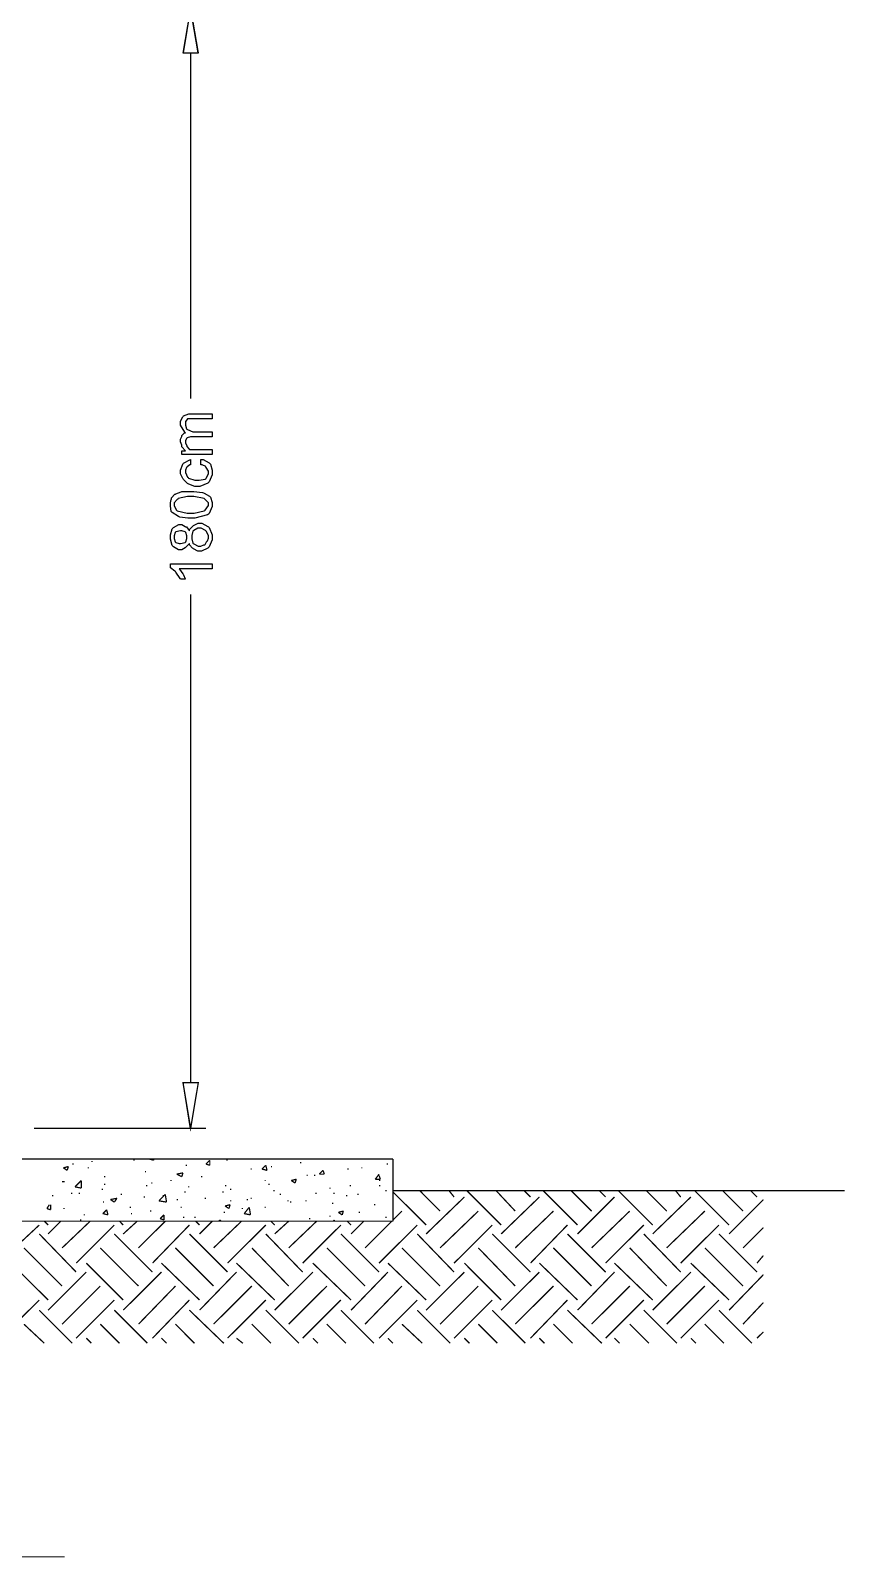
# Model space of a CAD drawing. Header units: metres. Extents: x -593 to 248, y 430 to 1024.
# Drawn here: x -191.6 to -164.4, y 554 to 605 of the extents above; entities that cross this region are included whole.
import ezdxf

# ---------------------------------------------------------------- set-up
doc = ezdxf.new("R2010")
doc.units = ezdxf.units.M
doc.header["$MEASUREMENT"] = 0
for name, color, linetype in [('C00-00-00-BLACK', 7, 'Continuous'), ('C00-7E-FF', 150, 'Continuous'), ('C95-49-00', 34, 'Continuous'), ('CFF-7E-00', 30, 'Continuous')]:
    doc.layers.add(name, color=color, linetype=linetype)

msp = doc.modelspace()

# ---------------------------------------------------------------- linework, layer by layer
at = {"layer": 'C00-00-00-BLACK', "const_width": 0.0423}
for points in [[(-179.522, 567.33), (-191.992, 567.33)], [(-190.209, 567.161), (-190.166, 567.161)], [(-189.574, 567.245), (-189.531, 567.245)], [(-188.174, 567.288), (-188.131, 567.288)], [(-187.665, 567.33), (-187.624, 567.33)], [(-187.665, 567.33), (-187.497, 567.288)], [(-187.497, 567.288), (-187.497, 567.33)], [(-186.436, 567.118), (-186.393, 567.118)], [(-185.755, 567.161), (-185.628, 567.288)], [(-185.755, 567.161), (-185.628, 567.118)], [(-185.628, 567.118), (-185.628, 567.288)], [(-185.078, 567.288), (-185.036, 567.288)], [(-183.891, 566.991), (-183.762, 567.118)], [(-183.721, 566.949), (-183.762, 567.118)], [(-182.617, 567.204), (-182.575, 567.204)], [(-179.733, 567.161), (-179.692, 567.161)], [(-179.522, 565.254), (-179.522, 567.33)], [(-190.507, 567.034), (-190.339, 567.075)], [(-190.507, 567.034), (-190.38, 566.949)], [(-190.38, 566.949), (-190.339, 567.075)], [(-190.123, 566.399), (-189.911, 566.61)], [(-189.911, 566.356), (-189.911, 566.61)], [(-189.7, 567.034), (-189.658, 567.034)], [(-189.15, 566.738), (-189.108, 566.738)], [(-187.793, 566.907), (-187.751, 566.907)], [(-186.943, 566.61), (-186.902, 566.61)], [(-186.732, 566.822), (-186.52, 566.865)], [(-186.732, 566.822), (-186.562, 566.738)], [(-186.562, 566.738), (-186.52, 566.865)], [(-185.925, 566.738), (-185.882, 566.738)], [(-184.271, 566.991), (-184.228, 566.991)], [(-183.891, 566.991), (-183.721, 566.949)], [(-183.805, 566.61), (-183.762, 566.61)], [(-183.594, 567.075), (-183.552, 567.075)], [(-182.914, 566.61), (-182.744, 566.652)], [(-182.914, 566.61), (-182.787, 566.526)], [(-182.787, 566.526), (-182.744, 566.652)], [(-182.405, 566.779), (-182.364, 566.779)], [(-182.152, 566.779), (-182.109, 566.779)], [(-181.982, 566.822), (-181.855, 566.949)], [(-181.982, 566.822), (-181.813, 566.822)], [(-181.813, 566.822), (-181.855, 566.949)], [(-181.048, 566.991), (-181.006, 566.991)], [(-180.583, 567.034), (-180.541, 567.034)], [(-180.115, 566.652), (-179.988, 566.822)], [(-180.115, 566.652), (-179.945, 566.652)], [(-179.945, 566.652), (-179.988, 566.779)], [(-179.988, 566.61), (-179.945, 566.61)], [(-190.888, 566.103), (-190.846, 566.103)], [(-190.549, 566.568), (-190.507, 566.568)], [(-190.507, 566.568), (-190.465, 566.568)], [(-190.25, 566.187), (-190.209, 566.187)], [(-190.123, 566.399), (-189.911, 566.356)], [(-189.997, 566.187), (-189.954, 566.187)], [(-189.235, 566.313), (-189.192, 566.313)], [(-189.15, 566.483), (-189.108, 566.483)], [(-188.597, 566.145), (-188.555, 566.145)], [(-187.751, 566.442), (-187.708, 566.442)], [(-187.581, 566.526), (-187.538, 566.526)], [(-187.325, 565.933), (-187.112, 566.145)], [(-187.198, 566.103), (-187.155, 566.103)], [(-187.07, 565.89), (-187.112, 566.145)], [(-186.477, 566.229), (-186.436, 566.229)], [(-186.35, 566.399), (-186.308, 566.399)], [(-185.205, 566.229), (-185.163, 566.229)], [(-185.12, 566.442), (-185.078, 566.442)], [(-184.95, 566.313), (-184.909, 566.313)], [(-183.679, 566.483), (-183.636, 566.483)], [(-183.509, 566.272), (-183.466, 566.272)], [(-183.297, 566.145), (-183.255, 566.145)], [(-182.109, 566.187), (-182.067, 566.187)], [(-181.642, 566.356), (-181.599, 566.356)], [(-181.514, 566.187), (-181.472, 566.187)], [(-181.091, 566.103), (-181.048, 566.103)], [(-180.964, 566.442), (-180.921, 566.442)], [(-180.71, 566.145), (-180.667, 566.145)], [(-179.988, 566.442), (-179.945, 566.442)], [(-179.776, 566.272), (-179.733, 566.272)], [(-164.467, 566.272), (-179.522, 566.272)], [(-191.058, 565.677), (-190.972, 565.804)], [(-191.058, 565.677), (-190.931, 565.634)], [(-190.931, 565.634), (-190.931, 565.804)], [(-190.507, 565.677), (-190.465, 565.677)], [(-189.192, 565.89), (-189.15, 565.89)], [(-189.192, 565.507), (-189.065, 565.634)], [(-189.022, 565.465), (-189.065, 565.634)], [(-188.938, 565.976), (-188.723, 566.017)], [(-188.938, 565.976), (-188.809, 565.89)], [(-188.809, 565.89), (-188.723, 566.017)], [(-188.3, 565.718), (-188.258, 565.718)], [(-187.835, 566.06), (-187.793, 566.06)], [(-187.624, 565.591), (-187.581, 565.591)], [(-187.325, 565.933), (-187.07, 565.89)], [(-186.732, 565.976), (-186.689, 565.976)], [(-186.604, 565.718), (-186.562, 565.718)], [(-185.798, 566.017), (-185.755, 566.017)], [(-185.12, 565.761), (-184.95, 565.804)], [(-185.12, 565.761), (-184.993, 565.677)], [(-184.993, 565.677), (-184.95, 565.804)], [(-184.95, 565.933), (-184.909, 565.933)], [(-184.57, 565.677), (-184.527, 565.677)], [(-184.483, 565.507), (-184.314, 565.718)], [(-184.398, 565.976), (-184.355, 565.976)], [(-184.271, 565.465), (-184.314, 565.718)], [(-184.271, 566.017), (-184.228, 566.017)], [(-183.805, 565.718), (-183.762, 565.718)], [(-183.04, 565.933), (-182.999, 565.933)], [(-182.956, 565.89), (-182.914, 565.89)], [(-182.448, 565.933), (-182.405, 565.933)], [(-181.556, 565.849), (-181.514, 565.849)], [(-181.345, 565.55), (-181.176, 565.591)], [(-181.217, 565.465), (-181.176, 565.591)], [(-180.156, 565.804), (-180.115, 565.804)], [(-179.522, 565.254), (-191.992, 565.254)], [(-189.954, 565.295), (-189.911, 565.295)], [(-189.827, 565.465), (-189.784, 565.465)], [(-189.192, 565.507), (-189.022, 565.465)], [(-188.258, 565.507), (-188.216, 565.507)], [(-187.282, 565.338), (-187.155, 565.465)], [(-187.282, 565.338), (-187.155, 565.295)], [(-187.155, 565.295), (-187.155, 565.465)], [(-186.52, 565.381), (-186.477, 565.381)], [(-186.14, 565.381), (-186.097, 565.381)], [(-185.332, 565.254), (-185.289, 565.295)], [(-185.248, 565.254), (-185.289, 565.295)], [(-185.163, 565.55), (-185.12, 565.55)], [(-184.483, 565.507), (-184.271, 565.465)], [(-182.321, 565.338), (-182.278, 565.338)], [(-181.642, 565.422), (-181.599, 565.422)], [(-181.514, 565.254), (-181.472, 565.295)], [(-181.472, 565.254), (-181.472, 565.295)], [(-181.345, 565.55), (-181.217, 565.465)], [(-180.667, 565.55), (-180.625, 565.55)], [(-180.498, 565.254), (-180.455, 565.254)], [(-179.776, 565.381), (-179.733, 565.381)], [(-190.465, 554.064), (-193.857, 554.064)]]:
    msp.add_lwpolyline(points, dxfattribs=at)
at = {"layer": 'C00-7E-FF', "const_width": 0.0423}
for points in [[(-186.52, 604.208), (-186.011, 604.208), (-186.267, 605.692), (-186.52, 604.208)], [(-186.52, 569.876), (-186.011, 569.876), (-186.267, 568.349), (-186.52, 569.876)]]:
    msp.add_lwpolyline(points, close=True, dxfattribs=at)
at = {"layer": 'C00-7E-FF'}
for points in [[(-186.52, 604.208), (-186.011, 604.208), (-186.267, 605.692), (-186.52, 604.208)], [(-186.52, 569.876), (-186.011, 569.876), (-186.267, 568.349), (-186.52, 569.876)]]:
    msp.add_lwpolyline(points, close=True, dxfattribs=at)
at = {"layer": 'C00-7E-FF', "const_width": 0.0423}
for points in [[(-186.267, 604.208), (-186.267, 592.68)], [(-186.267, 569.876), (-186.267, 586.153)], [(-191.481, 568.349), (-185.755, 568.349)]]:
    msp.add_lwpolyline(points, dxfattribs=at)
at = {"layer": 'C95-49-00', "const_width": 0.0423}
for points in [[(-178.418, 565.126), (-179.522, 566.229)], [(-177.953, 565.591), (-178.631, 566.272)], [(-177.487, 566.06), (-177.656, 566.272)], [(-175.919, 565.126), (-177.061, 566.272)], [(-175.45, 565.591), (-176.087, 566.272)], [(-174.942, 566.06), (-175.154, 566.272)], [(-173.374, 565.126), (-174.519, 566.272)], [(-172.905, 565.591), (-173.584, 566.272)], [(-172.439, 566.06), (-172.65, 566.272)], [(-170.87, 565.126), (-172.016, 566.272)], [(-170.404, 565.591), (-171.082, 566.272)], [(-169.935, 566.06), (-170.105, 566.272)], [(-168.324, 565.126), (-169.471, 566.272)], [(-167.859, 565.591), (-168.537, 566.272)], [(-167.393, 566.06), (-167.605, 566.272)], [(-179.522, 565.295), (-179.226, 565.591)], [(-178.418, 564.829), (-177.145, 566.06)], [(-177.953, 564.364), (-176.681, 565.591)], [(-175.919, 564.829), (-174.645, 566.06)], [(-175.45, 564.364), (-174.177, 565.591)], [(-173.374, 564.829), (-172.143, 566.06)], [(-172.905, 564.364), (-171.634, 565.591)], [(-170.87, 564.829), (-169.598, 566.06)], [(-170.404, 564.364), (-169.132, 565.591)], [(-168.324, 564.829), (-167.179, 565.976)], [(-191.992, 564.492), (-191.311, 565.126)], [(-191.015, 565.126), (-191.142, 565.254)], [(-191.015, 564.829), (-190.592, 565.254)], [(-190.549, 564.364), (-189.615, 565.254)], [(-190.081, 563.856), (-188.809, 565.126)], [(-188.513, 565.126), (-188.639, 565.254)], [(-188.513, 564.829), (-188.047, 565.254)], [(-188.004, 564.364), (-187.112, 565.254)], [(-187.538, 563.856), (-186.308, 565.126)], [(-185.97, 565.126), (-186.097, 565.254)], [(-185.97, 564.829), (-185.544, 565.254)], [(-185.502, 564.364), (-184.57, 565.254)], [(-185.036, 563.856), (-183.762, 565.126)], [(-183.466, 565.126), (-183.594, 565.254)], [(-183.466, 564.829), (-182.999, 565.254)], [(-182.999, 564.364), (-182.067, 565.254)], [(-182.533, 563.856), (-181.26, 565.126)], [(-180.921, 565.126), (-181.048, 565.254)], [(-180.921, 564.829), (-180.498, 565.254)], [(-180.455, 564.364), (-179.564, 565.254)], [(-179.988, 563.856), (-178.715, 565.126)], [(-177.487, 563.856), (-176.215, 565.126)], [(-174.942, 563.856), (-173.711, 565.126)], [(-172.439, 563.856), (-171.166, 565.126)], [(-169.935, 563.856), (-168.663, 565.126)], [(-190.081, 563.557), (-191.311, 564.829)], [(-187.538, 563.557), (-188.809, 564.829)], [(-185.036, 563.557), (-186.308, 564.829)], [(-182.533, 563.557), (-183.762, 564.829)], [(-179.988, 563.557), (-181.26, 564.829)], [(-177.487, 563.557), (-178.715, 564.829)], [(-174.942, 563.557), (-176.215, 564.829)], [(-172.439, 563.557), (-173.711, 564.829)], [(-169.935, 563.557), (-171.166, 564.829)], [(-167.393, 563.557), (-168.663, 564.829)], [(-167.859, 564.364), (-167.179, 565.042)], [(-190.549, 563.091), (-191.823, 564.364)], [(-188.004, 563.091), (-189.277, 564.364)], [(-185.502, 563.091), (-186.773, 564.364)], [(-182.999, 563.091), (-184.228, 564.364)], [(-180.455, 563.091), (-181.728, 564.364)], [(-177.953, 563.091), (-179.226, 564.364)], [(-175.45, 563.091), (-176.681, 564.364)], [(-172.905, 563.091), (-174.177, 564.364)], [(-170.404, 563.091), (-171.634, 564.364)], [(-167.859, 563.091), (-169.132, 564.364)], [(-167.393, 563.856), (-167.179, 564.11)], [(-191.015, 562.626), (-191.992, 563.6)], [(-191.015, 562.287), (-189.743, 563.557)], [(-188.513, 562.626), (-189.743, 563.856)], [(-188.513, 562.287), (-187.239, 563.557)], [(-185.97, 562.626), (-187.239, 563.856)], [(-185.97, 562.287), (-184.739, 563.557)], [(-183.466, 562.626), (-184.739, 563.856)], [(-183.466, 562.287), (-182.194, 563.557)], [(-180.921, 562.626), (-182.194, 563.856)], [(-180.921, 562.287), (-179.692, 563.557)], [(-178.418, 562.626), (-179.692, 563.856)], [(-178.418, 562.287), (-177.145, 563.557)], [(-175.919, 562.626), (-177.145, 563.856)], [(-175.919, 562.287), (-174.645, 563.557)], [(-173.374, 562.626), (-174.645, 563.856)], [(-173.374, 562.287), (-172.143, 563.557)], [(-170.87, 562.626), (-172.143, 563.856)], [(-170.87, 562.287), (-169.598, 563.557)], [(-168.324, 562.626), (-169.598, 563.856)], [(-190.549, 561.821), (-189.277, 563.091)], [(-188.004, 561.821), (-186.773, 563.091)], [(-185.502, 561.821), (-184.228, 563.091)], [(-182.999, 561.821), (-181.728, 563.091)], [(-180.455, 561.821), (-179.226, 563.091)], [(-177.953, 561.821), (-176.681, 563.091)], [(-175.45, 561.821), (-174.177, 563.091)], [(-172.905, 561.821), (-171.634, 563.091)], [(-170.404, 561.821), (-169.132, 563.091)], [(-168.324, 562.287), (-167.179, 563.472)], [(-191.992, 561.948), (-191.311, 562.626)], [(-190.081, 561.353), (-188.809, 562.626)], [(-187.538, 561.353), (-186.308, 562.626)], [(-185.036, 561.353), (-183.762, 562.626)], [(-182.533, 561.353), (-181.26, 562.626)], [(-179.988, 561.353), (-178.715, 562.626)], [(-177.487, 561.353), (-176.215, 562.626)], [(-174.942, 561.353), (-173.711, 562.626)], [(-172.439, 561.353), (-171.166, 562.626)], [(-169.935, 561.353), (-168.663, 562.626)], [(-167.859, 561.821), (-167.179, 562.542)], [(-190.209, 561.184), (-191.311, 562.287)], [(-187.708, 561.184), (-188.809, 562.287)], [(-185.163, 561.184), (-186.308, 562.287)], [(-182.66, 561.184), (-183.762, 562.287)], [(-180.156, 561.184), (-181.26, 562.287)], [(-177.614, 561.184), (-178.715, 562.287)], [(-175.111, 561.184), (-176.215, 562.287)], [(-172.566, 561.184), (-173.711, 562.287)], [(-170.063, 561.184), (-171.166, 562.287)], [(-167.562, 561.184), (-168.663, 562.287)], [(-191.142, 561.184), (-191.823, 561.821)], [(-188.639, 561.184), (-189.277, 561.821)], [(-186.14, 561.184), (-186.773, 561.821)], [(-183.594, 561.184), (-184.228, 561.821)], [(-181.091, 561.184), (-181.728, 561.821)], [(-178.545, 561.184), (-179.226, 561.821)], [(-176.045, 561.184), (-176.681, 561.821)], [(-173.541, 561.184), (-174.177, 561.821)], [(-170.996, 561.184), (-171.634, 561.821)], [(-168.494, 561.184), (-169.132, 561.821)], [(-167.393, 561.353), (-167.179, 561.565)], [(-189.574, 561.184), (-189.743, 561.353)], [(-187.07, 561.184), (-187.239, 561.353)], [(-184.527, 561.184), (-184.739, 561.353)], [(-182.025, 561.184), (-182.194, 561.353)], [(-179.522, 561.184), (-179.692, 561.353)], [(-176.977, 561.184), (-177.145, 561.353)], [(-174.476, 561.184), (-174.645, 561.353)], [(-171.973, 561.184), (-172.143, 561.353)], [(-169.428, 561.184), (-169.598, 561.353)]]:
    msp.add_lwpolyline(points, dxfattribs=at)
at = {"layer": 'CFF-7E-00'}
for points in [[(-185.544, 590.815), (-186.562, 590.815), (-186.562, 590.942), (-186.436, 590.942), (-186.447, 590.953), (-186.553, 591.059), (-186.562, 591.068), (-186.562, 591.122), (-186.604, 591.242), (-186.604, 591.281), (-186.604, 591.324), (-186.562, 591.418), (-186.562, 591.449), (-186.553, 591.46), (-186.466, 591.534), (-186.436, 591.534), (-186.458, 591.556), (-186.604, 591.795), (-186.604, 591.873), (-186.604, 591.927), (-186.531, 592.075), (-186.52, 592.084), (-186.499, 592.106), (-186.326, 592.17), (-186.267, 592.17), (-185.544, 592.17), (-185.544, 592), (-186.181, 592), (-186.223, 592), (-186.319, 592), (-186.35, 592), (-186.372, 592), (-186.426, 591.926), (-186.436, 591.915), (-186.436, 591.915), (-186.436, 591.853), (-186.436, 591.831), (-186.436, 591.789), (-186.404, 591.672), (-186.393, 591.661), (-186.372, 591.652), (-186.199, 591.577), (-186.14, 591.577), (-185.544, 591.577), (-185.544, 591.408), (-186.223, 591.408), (-186.267, 591.408), (-186.384, 591.376), (-186.393, 591.365), (-186.404, 591.355), (-186.436, 591.269), (-186.436, 591.238), (-186.436, 591.206), (-186.404, 591.122), (-186.393, 591.111), (-186.393, 591.079), (-186.319, 590.995), (-186.308, 590.985), (-186.255, 590.985), (-186.137, 590.985), (-186.097, 590.985), (-185.544, 590.985), (-185.544, 590.815)], [(-185.925, 590.476), (-185.925, 590.646), (-185.852, 590.646), (-185.65, 590.541), (-185.628, 590.519), (-185.608, 590.498), (-185.544, 590.291), (-185.544, 590.223), (-185.544, 590.137), (-185.65, 589.903), (-185.671, 589.881), (-185.693, 589.86), (-185.965, 589.754), (-186.054, 589.754), (-186.129, 589.754), (-186.33, 589.828), (-186.35, 589.838), (-186.372, 589.849), (-186.51, 589.987), (-186.52, 590.007), (-186.531, 590.019), (-186.604, 590.171), (-186.604, 590.223), (-186.604, 590.297), (-186.531, 590.498), (-186.52, 590.519), (-186.499, 590.53), (-186.298, 590.636), (-186.267, 590.646), (-186.267, 590.476), (-186.298, 590.476), (-186.384, 590.402), (-186.393, 590.39), (-186.404, 590.381), (-186.436, 590.294), (-186.436, 590.264), (-186.436, 590.211), (-186.372, 590.061), (-186.35, 590.05), (-186.341, 590.03), (-186.126, 589.965), (-186.054, 589.965), (-185.98, 589.965), (-185.777, 589.998), (-185.755, 590.007), (-185.745, 590.03), (-185.671, 590.174), (-185.671, 590.223), (-185.671, 590.265), (-185.745, 590.381), (-185.755, 590.39), (-185.755, 590.413), (-185.883, 590.476), (-185.925, 590.476)], [(-186.267, 588.696), (-186.361, 588.696), (-186.626, 588.727), (-186.647, 588.737), (-186.669, 588.748), (-186.881, 588.886), (-186.902, 588.906), (-186.913, 588.918), (-186.943, 589.101), (-186.943, 589.161), (-186.943, 589.204), (-186.913, 589.321), (-186.902, 589.331), (-186.902, 589.373), (-186.796, 589.489), (-186.773, 589.499), (-186.764, 589.51), (-186.585, 589.575), (-186.562, 589.584), (-186.489, 589.584), (-186.323, 589.584), (-186.267, 589.584), (-186.16, 589.584), (-185.874, 589.553), (-185.841, 589.542), (-185.82, 589.532), (-185.639, 589.426), (-185.628, 589.415), (-185.608, 589.394), (-185.544, 589.221), (-185.544, 589.161), (-185.544, 589.077), (-185.65, 588.844), (-185.671, 588.822), (-185.703, 588.802), (-186.126, 588.696), (-186.267, 588.696)], [(-186.267, 588.865), (-186.149, 588.865), (-185.82, 588.939), (-185.798, 588.949), (-185.777, 588.96), (-185.671, 589.112), (-185.671, 589.161), (-185.671, 589.204), (-185.777, 589.321), (-185.798, 589.331), (-185.82, 589.353), (-186.155, 589.415), (-186.267, 589.415), (-186.372, 589.415), (-186.68, 589.353), (-186.689, 589.331), (-186.711, 589.321), (-186.816, 589.201), (-186.816, 589.161), (-186.816, 589.109), (-186.743, 588.96), (-186.732, 588.949), (-186.711, 588.939), (-186.378, 588.865), (-186.267, 588.865)], [(-186.308, 587.845), (-186.319, 587.836), (-186.426, 587.729), (-186.436, 587.719), (-186.447, 587.709), (-186.565, 587.635), (-186.604, 587.635), (-186.669, 587.635), (-186.838, 587.741), (-186.859, 587.761), (-186.881, 587.783), (-186.943, 587.99), (-186.943, 588.058), (-186.943, 588.133), (-186.881, 588.336), (-186.859, 588.357), (-186.838, 588.379), (-186.663, 588.483), (-186.604, 588.483), (-186.562, 588.483), (-186.447, 588.41), (-186.436, 588.399), (-186.404, 588.399), (-186.319, 588.284), (-186.308, 588.272), (-186.308, 588.315), (-186.192, 588.431), (-186.181, 588.441), (-186.171, 588.452), (-186.021, 588.526), (-185.97, 588.526), (-185.896, 588.526), (-185.693, 588.421), (-185.671, 588.399), (-185.65, 588.379), (-185.544, 588.139), (-185.544, 588.058), (-185.544, 587.974), (-185.65, 587.741), (-185.671, 587.719), (-185.693, 587.698), (-185.901, 587.592), (-185.97, 587.592), (-186.024, 587.592), (-186.171, 587.668), (-186.181, 587.677), (-186.203, 587.688), (-186.308, 587.807), (-186.308, 587.845)], [(-186.604, 587.845), (-186.604, 587.845), (-186.447, 587.878), (-186.436, 587.888), (-186.426, 587.899), (-186.393, 588.019), (-186.393, 588.058), (-186.393, 588.102), (-186.426, 588.22), (-186.436, 588.23), (-186.447, 588.241), (-186.565, 588.272), (-186.604, 588.272), (-186.604, 588.272), (-186.764, 588.241), (-186.773, 588.23), (-186.784, 588.22), (-186.816, 588.099), (-186.816, 588.058), (-186.816, 588.016), (-186.784, 587.899), (-186.773, 587.888), (-186.764, 587.878), (-186.644, 587.845), (-186.604, 587.845)], [(-185.97, 587.761), (-185.927, 587.761), (-185.831, 587.804), (-185.798, 587.804), (-185.788, 587.815), (-185.724, 587.921), (-185.712, 587.931), (-185.703, 587.942), (-185.671, 588.029), (-185.671, 588.058), (-185.671, 588.111), (-185.745, 588.263), (-185.755, 588.272), (-185.766, 588.284), (-185.919, 588.357), (-185.97, 588.357), (-186.024, 588.357), (-186.16, 588.284), (-186.181, 588.272), (-186.192, 588.263), (-186.223, 588.11), (-186.223, 588.058), (-186.223, 588.005), (-186.192, 587.856), (-186.181, 587.845), (-186.16, 587.836), (-186.018, 587.761), (-185.97, 587.761)], [(-185.544, 587.169), (-185.544, 586.999), (-186.647, 586.999), (-186.637, 586.99), (-186.531, 586.841), (-186.52, 586.83), (-186.51, 586.809), (-186.447, 586.671), (-186.436, 586.66), (-186.604, 586.66), (-186.615, 586.682), (-186.764, 586.894), (-186.773, 586.915), (-186.796, 586.926), (-186.933, 587.032), (-186.943, 587.042), (-186.943, 587.169), (-185.544, 587.169)]]:
    msp.add_lwpolyline(points, close=True, dxfattribs=at)

doc.saveas('drawing.dxf')
